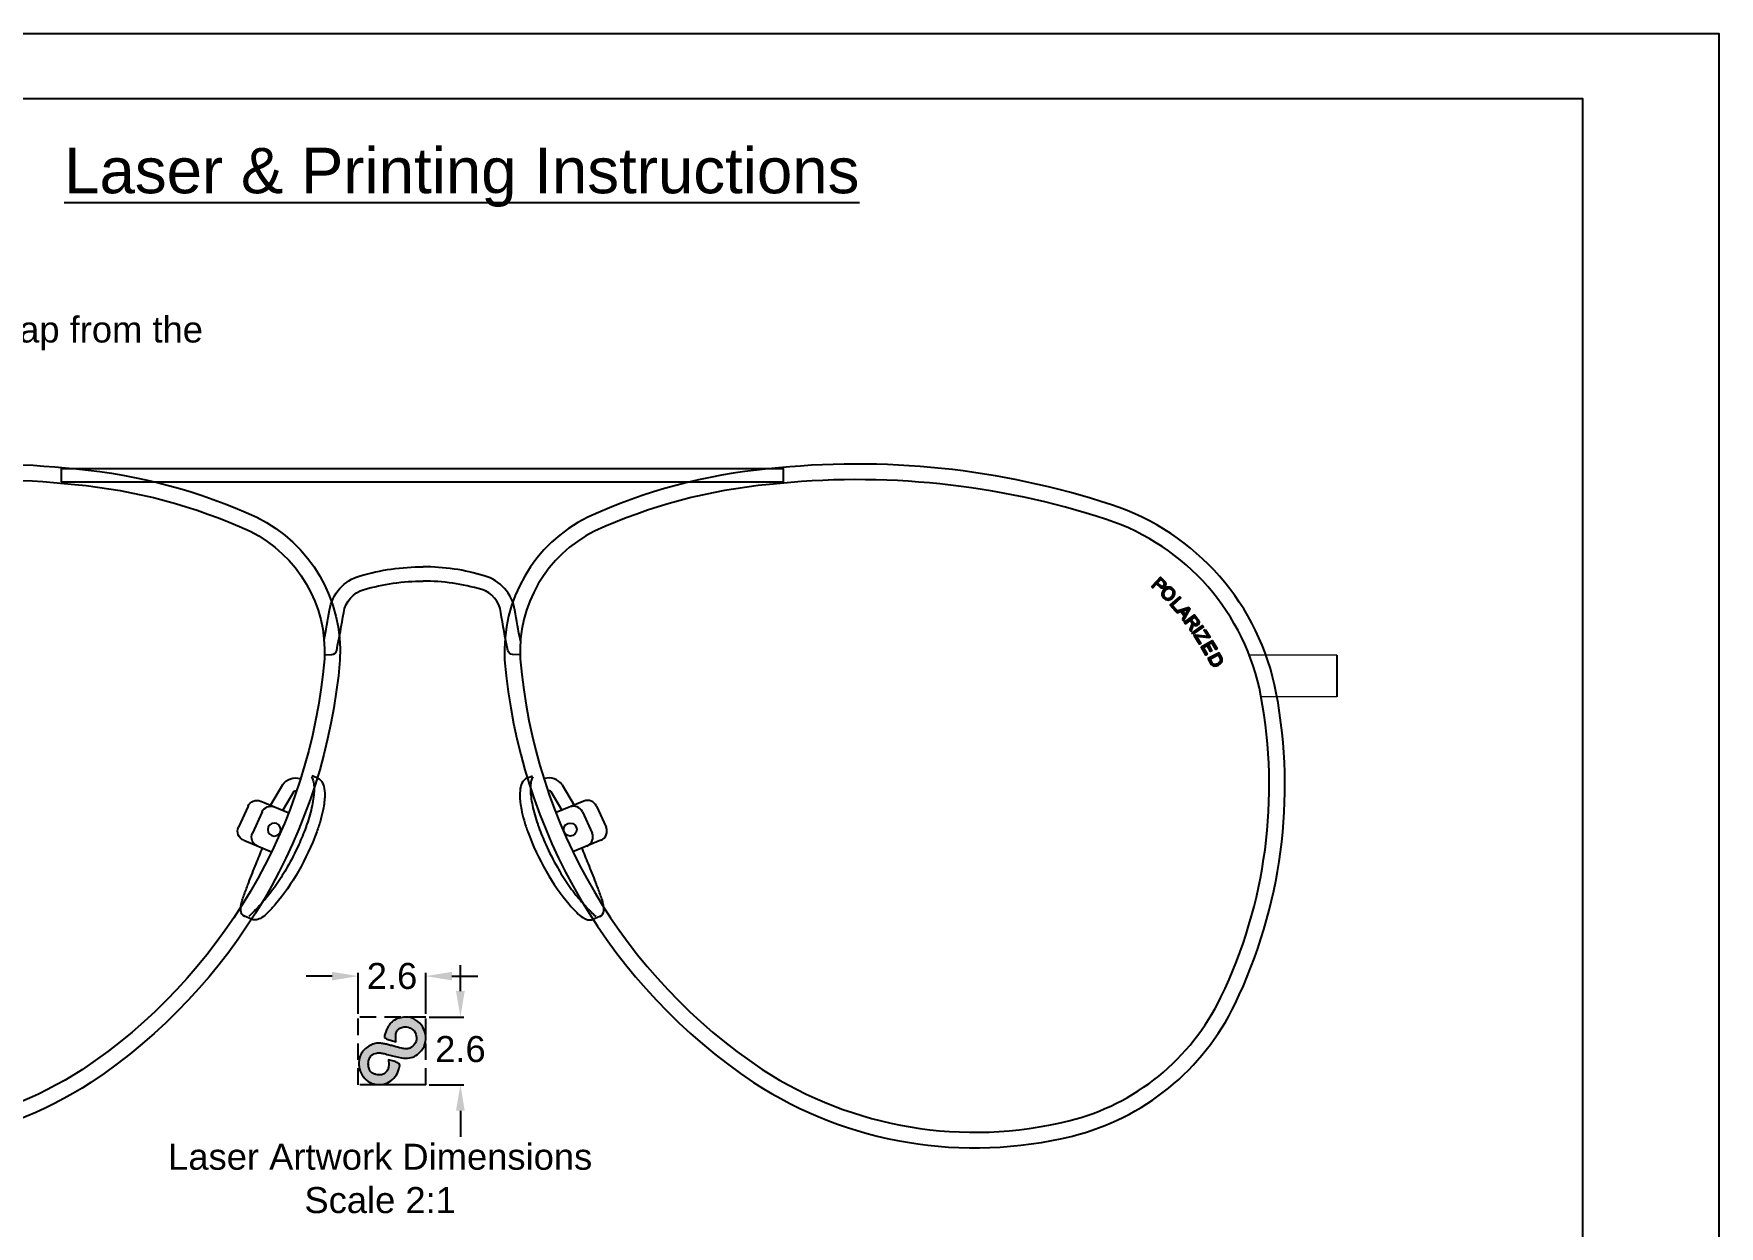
# Model space of a CAD drawing. Header units: millimetres. Extents: x 1336 to 2438, y 1230 to 1601.
# Drawn here: x 1416 to 1545.6, y 1508.9 to 1600.6 of the extents above; entities that cross this region are included whole.
import ezdxf
from ezdxf import colors
from ezdxf.entities.mleader import LeaderData, LeaderLine
from ezdxf.math import Vec2, Vec3

# ---------------------------------------------------------------- set-up
doc = ezdxf.new("R2010")
doc.units = ezdxf.units.MM
doc.linetypes.add('DASHED', pattern=[19.05, 12.7, -6.35])
doc.linetypes.add('HIDDEN2', pattern=[0.1875, 0.125, -0.0625])
doc.layers.add('Dimension', color=3, linetype='Continuous')
doc.layers.add('Hidden Line', color=1, linetype='HIDDEN2')
doc.layers.add('绘图层', color=7, linetype='Continuous', lineweight=15)
doc.styles.get("Standard").update_dxf_attribs({"font": 'arial.ttf'})
doc.styles.add('宋体', font='SimSun.ttf')
doc.dimstyles.new('Standard$0', dxfattribs={"dimtxt": 2.3, "dimasz": 2, "dimexe": 1, "dimexo": 1, "dimgap": 1, "dimtad": 0, "dimtih": 1, "dimtoh": 1, "dimdec": 1, "dimzin": 0, "dimdsep": 46, "dimtxsty": 'Standard', "dimcen": 0, "dimclrd": 4, "dimclre": 4, "dimclrt": 4, "dimadec": 1, "dimazin": 0, "dimtfac": 1, "dimtdec": 1, "dimtofl": 0, "dimtmove": 0, "dimatfit": 0, "dimfxl": 1, "dimtolj": 1, "dimtzin": 0, "dimarcsym": 0})

# ---------------------------------------------------------------- blocks, each defined once
blk = doc.blocks.new('mn')
at = {"color": 7}
for p, q in [((6512.1, -4128.87), (6512.55, -4128.72)), ((6514.77, -4129.55), (6515.6, -4131.17)), ((6513.88, -4130), (6514.64, -4131.5)), ((6516.37, -4130.9), (6514.2, -4131.65)), ((6516.22, -4131.72), (6516.86, -4133.38)), ((6517.32, -4131.34), (6517.96, -4133)), ((6517.5, -4133.98), (6515.31, -4134.73)), ((6516.49, -4140.01), (6517.09, -4139.81))]:
    blk.add_line(p, q, dxfattribs=at)
blk.add_circle((6515.2, -4133.02), 0.5, dxfattribs=at)
for centre, radius, start, end in [((6513.74, -4130.13), 1.18, 29.5662, 105.1946), ((6513.74, -4130.13), 0.18, 29.5662, 109.3578), ((6516.62, -4131.61), 0.75, 21.0536, 108.9615), ((6515.52, -4131.99), 0.75, 21.0536, 108.9615), ((6516.16, -4133.65), 0.75, 288.9615, 21.0536), ((6517.26, -4133.27), 0.75, 288.9615, 21.0536), ((6516.92, -4139.34), 0.5, 288.9615, 352.0354)]:
    blk.add_arc(centre, radius, start, end, dxfattribs=at)
for points, knots in [([(6512.1, -4128.87), (6512.02, -4128.9), (6511.94, -4128.95), (6511.73, -4129.14), (6511.64, -4129.32), (6511.53, -4129.7), (6511.49, -4129.93), (6511.47, -4130.51), (6511.49, -4130.87), (6511.58, -4131.54), (6511.63, -4131.82), (6511.76, -4132.4), (6511.84, -4132.7), (6511.93, -4133)], [0, 0, 0, 0, 0.525689, 0.525689, 1.652907, 1.652907, 2.923389, 2.923389, 4.456515, 4.456515, 5.498466, 5.498466, 6.576224, 6.576224, 6.576224, 6.576224]), ([(6512.57, -4128.8), (6512.54, -4128.84), (6512.51, -4128.89), (6512.44, -4129.04), (6512.4, -4129.16), (6512.35, -4129.45), (6512.33, -4129.61), (6512.31, -4129.97), (6512.32, -4130.16), (6512.35, -4130.56), (6512.37, -4130.78), (6512.44, -4131.24), (6512.48, -4131.48), (6512.59, -4131.97), (6512.65, -4132.22), (6512.75, -4132.55), (6512.77, -4132.63), (6512.79, -4132.71)], [0.342327, 0.342327, 0.342327, 0.342327, 0.733059, 0.733059, 1.466118, 1.466118, 2.199177, 2.199177, 2.932236, 2.932236, 3.665693, 3.665693, 4.39915, 4.39915, 5.132608, 5.132608, 5.375972, 5.375972, 5.375972, 5.375972]), ([(6511.93, -4133), (6512.26, -4134.08), (6512.68, -4135.13), (6513.65, -4137.08), (6514.19, -4137.97), (6514.78, -4138.75)], [0, 0, 0, 0, 3.393519, 3.393519, 6.793295, 6.793295, 6.793295, 6.793295]), ([(6512.79, -4132.71), (6512.93, -4133.17), (6513.09, -4133.62), (6513.5, -4134.69), (6513.76, -4135.29), (6514.26, -4136.29), (6514.49, -4136.73), (6515, -4137.57), (6515.27, -4137.98), (6515.6, -4138.41), (6515.64, -4138.47), (6515.68, -4138.52)], [12.477352, 12.477352, 12.477352, 12.477352, 13.824357, 13.824357, 15.774274, 15.774274, 17.2906, 17.2906, 18.806925, 18.806925, 19.033217, 19.033217, 19.033217, 19.033217]), ([(6517, -4137.42), (6516.97, -4137.35), (6516.95, -4137.28), (6516.77, -4136.72), (6516.61, -4136.23), (6516.3, -4135.31), (6516.16, -4134.89), (6516.02, -4134.49)], [9.004309, 9.004309, 9.004309, 9.004309, 9.230601, 9.230601, 10.746927, 10.746927, 12.028994, 12.028994, 12.028994, 12.028994]), ([(6517.27, -4138.33), (6517.23, -4138.18), (6517.18, -4138.03), (6517.09, -4137.73), (6517.05, -4137.58), (6517, -4137.42)], [8.414025, 8.414025, 8.414025, 8.414025, 8.934537, 8.934537, 9.455744, 9.455744, 9.455744, 9.455744]), ([(6514.78, -4138.75), (6514.87, -4138.87), (6514.96, -4138.98), (6515.14, -4139.21), (6515.23, -4139.31), (6515.33, -4139.42)], [0, 0, 0, 0, 0.516499, 0.516499, 1.03397, 1.03397, 1.03397, 1.03397]), ([(6515.68, -4138.52), (6515.77, -4138.64), (6515.86, -4138.76), (6516.04, -4138.98), (6516.14, -4139.09), (6516.23, -4139.2), (6516.24, -4139.21), (6516.25, -4139.23), (6516.27, -4139.24), (6516.32, -4139.3), (6516.38, -4139.36), (6516.43, -4139.43), (6516.55, -4139.56), (6516.66, -4139.69), (6516.78, -4139.81)], [20.071782, 20.071782, 20.071782, 20.071782, 20.592988, 20.592988, 21.113501, 21.113501, 21.113501, 21.18052, 21.18052, 21.18052, 21.484011, 21.484011, 21.484011, 22.11914, 22.11914, 22.11914, 22.11914]), ([(6517.42, -4139.41), (6517.42, -4139.41), (6517.42, -4139.41), (6517.42, -4139.41), (6517.42, -4139.39), (6517.42, -4139.37), (6517.43, -4139.27), (6517.43, -4139.17), (6517.41, -4138.95), (6517.39, -4138.83), (6517.35, -4138.59), (6517.31, -4138.46), (6517.27, -4138.33)], [0.853482, 0.853482, 0.853482, 0.853482, 0.855432, 0.855432, 0.855432, 0.944962, 0.944962, 1.417442, 1.417442, 1.889923, 1.889923, 2.345183, 2.345183, 2.345183, 2.345183]), ([(6515.33, -4139.42), (6515.47, -4139.59), (6515.62, -4139.72), (6515.9, -4139.93), (6516.03, -4139.99), (6516.29, -4140.06), (6516.4, -4140.04), (6516.49, -4140.01)], [0, 0, 0, 0, 0.796315, 0.796315, 1.559532, 1.559532, 2.335249, 2.335249, 2.335249, 2.335249])]:
    blk.add_open_spline(points, degree=3, knots=knots, dxfattribs=at)
blk = doc.blocks.new('yhgyf')
at = {"ltscale": 1000}
h = blk.add_hatch(color=0, dxfattribs=at)
h.dxf.hatch_style = 1
h.paths.add_polyline_path([(12820.05, 3880.69), (12819.73, 3881.02), (12819.03, 3880.32), (12819.12, 3880.23), (12819.41, 3880.52), (12819.64, 3880.28, 1)])
h.paths.add_polyline_path([(12819.74, 3880.84), (12819.96, 3880.62, -1), (12819.71, 3880.38), (12819.49, 3880.6)], flags=16)
h = blk.add_hatch(color=0, dxfattribs=at)
h.dxf.hatch_style = 1
h.paths.add_polyline_path([(12820.65, 3880.1, 0.267981), (12820.22, 3880.23, 0.207185), (12819.83, 3879.9, 0.288248), (12819.89, 3879.43, 0.228721), (12820.26, 3879.24, 0.27911), (12820.75, 3879.59, 0.314419)])
h.paths.add_polyline_path([(12820.66, 3879.72, -0.190431), (12820.41, 3879.42, -0.323606), (12820.04, 3879.44, -0.387777), (12819.97, 3879.87, -0.131727), (12820.17, 3880.07, -0.347174), (12820.57, 3880.02, -0.264322)], flags=16)
h = blk.add_hatch(color=0, dxfattribs=at)
h.dxf.hatch_style = 1
h.paths.add_polyline_path([(12820.88, 3878.45), (12820.58, 3878.82), (12821.24, 3879.37), (12821.16, 3879.47), (12820.4, 3878.85), (12820.79, 3878.37)])
h = blk.add_hatch(color=0, dxfattribs=at)
h.dxf.hatch_style = 1
h.paths.add_polyline_path([(12820.82, 3878.34), (12820.9, 3878.23), (12821.2, 3878.32), (12821.45, 3877.99), (12821.28, 3877.72), (12821.37, 3877.6), (12821.91, 3878.51), (12821.82, 3878.62)])
h.paths.add_polyline_path([(12821.76, 3878.48), (12821.51, 3878.09), (12821.32, 3878.34)], flags=16)
h = blk.add_hatch(color=0, dxfattribs=at)
h.dxf.hatch_style = 1
h.paths.add_polyline_path([(12822.56, 3877.6), (12822.25, 3878.05), (12821.44, 3877.5), (12821.52, 3877.38), (12822.24, 3877.87), (12822.44, 3877.58, -1), (12822.17, 3877.4), (12821.97, 3877.69), (12821.88, 3877.63), (12821.97, 3877.49, -0.254413), (12821.99, 3877.28), (12821.84, 3876.92), (12821.93, 3876.78), (12822.07, 3877.11, 0.124716), (12822.1, 3877.33, 0.057292), (12822.18, 3877.25, 0.805386)])
h = blk.add_hatch(color=0, dxfattribs=at)
h.dxf.hatch_style = 1
h.paths.add_polyline_path([(12822.9, 3877.09), (12822.83, 3877.2), (12822, 3876.67), (12822.07, 3876.56)])
h = blk.add_hatch(color=0, dxfattribs=at)
h.dxf.hatch_style = 1
h.paths.add_polyline_path([(12823.39, 3876.29), (12823.03, 3876.89), (12822.92, 3876.83), (12823.2, 3876.36), (12822.25, 3876.5), (12822.15, 3876.44), (12822.55, 3875.77), (12822.65, 3875.83), (12822.33, 3876.37), (12823.28, 3876.22)])
h = blk.add_hatch(color=0, dxfattribs=at)
h.dxf.hatch_style = 1
h.paths.add_polyline_path([(12822.67, 3875.56), (12823.01, 3874.91), (12823.11, 3874.97), (12822.83, 3875.49), (12823.13, 3875.65), (12823.38, 3875.18), (12823.48, 3875.23), (12823.23, 3875.71), (12823.49, 3875.85), (12823.78, 3875.32), (12823.88, 3875.38), (12823.53, 3876.02)])
h = blk.add_hatch(color=0, dxfattribs=at)
h.dxf.hatch_style = 1
h.paths.add_polyline_path([(12823.15, 3874.64), (12823.34, 3874.25, 0.263957), (12823.62, 3874.05, 0.279109), (12824.2, 3874.34, 0.262079), (12824.22, 3874.68), (12824.03, 3875.06)])
h.paths.add_polyline_path([(12823.98, 3874.9), (12824.1, 3874.65, -0.30602), (12824.06, 3874.37, -0.196326), (12823.67, 3874.18, -0.303394), (12823.43, 3874.32), (12823.31, 3874.57)], flags=16)
for points in [[(12819.41, 3880.52), (12819.64, 3880.28, 1), (12820.05, 3880.69), (12819.73, 3881.02), (12819.03, 3880.32), (12819.12, 3880.23)], [(12819.71, 3880.38, 1), (12819.96, 3880.62), (12819.74, 3880.84), (12819.49, 3880.6)], [(12820.17, 3880.07, 0.131727), (12819.97, 3879.87, 0.387777), (12820.04, 3879.44, 0.323606), (12820.41, 3879.42, 0.190431), (12820.66, 3879.72, 0.264322), (12820.57, 3880.02, 0.347174)]]:
    blk.add_lwpolyline(points, format="xyb", close=True)
for points in [[(12819.83, 3879.9, 0.288248), (12819.89, 3879.43, 0.228721), (12820.26, 3879.24)], [(12820.26, 3879.24, 0.27911), (12820.75, 3879.59, 0.314419), (12820.65, 3880.1, 0.267981), (12820.22, 3880.23, 0.207185), (12819.83, 3879.9)], [(12821.97, 3877.69), (12822.17, 3877.4, 1), (12822.44, 3877.58), (12822.24, 3877.87), (12821.52, 3877.38), (12821.44, 3877.5), (12822.25, 3878.05), (12822.56, 3877.6)], [(12821.88, 3877.63), (12821.97, 3877.49, -0.254413), (12821.99, 3877.28), (12821.84, 3876.92), (12821.93, 3876.78), (12822.07, 3877.11, 0.124716), (12822.1, 3877.33, 0.057292), (12822.18, 3877.25)], [(12823.15, 3874.64), (12823.34, 3874.25, 0.263957), (12823.62, 3874.05, 0.279109), (12824.2, 3874.34, 0.262079), (12824.22, 3874.68), (12824.03, 3875.06), (12823.15, 3874.64)], [(12824.06, 3874.37, 0.30602), (12824.1, 3874.65), (12823.98, 3874.9), (12823.31, 3874.57), (12823.43, 3874.32, 0.303394), (12823.67, 3874.18)]]:
    blk.add_lwpolyline(points, format="xyb")
for points in [[(12820.58, 3878.82), (12820.88, 3878.45), (12820.79, 3878.37), (12820.4, 3878.85), (12821.16, 3879.47), (12821.24, 3879.37)], [(12821.28, 3877.72), (12821.37, 3877.6), (12821.91, 3878.51), (12821.82, 3878.62), (12820.82, 3878.34), (12820.9, 3878.23), (12821.2, 3878.32), (12821.45, 3877.99)], [(12821.76, 3878.48), (12821.51, 3878.09), (12821.32, 3878.34)], [(12822.07, 3876.56), (12822, 3876.67), (12822.83, 3877.2), (12822.9, 3877.09)], [(12822.67, 3875.56), (12823.53, 3876.02), (12823.88, 3875.38), (12823.78, 3875.32), (12823.49, 3875.85), (12823.23, 3875.71), (12823.48, 3875.23), (12823.38, 3875.18), (12823.13, 3875.65), (12822.83, 3875.49), (12823.11, 3874.97), (12823.01, 3874.91)]]:
    blk.add_lwpolyline(points, close=True)
blk.add_lwpolyline([(12823.03, 3876.89), (12823.39, 3876.29), (12823.28, 3876.22), (12822.33, 3876.37), (12822.65, 3875.83), (12822.55, 3875.77), (12822.15, 3876.44), (12822.25, 3876.5), (12823.2, 3876.36), (12822.92, 3876.83), (12823.03, 3876.89)])
for centre, radius, start, end in [((12822.33, 3877.47), 0.263, 233.9519, 38.1785), ((12823.64, 3874.76), 0.577, 273.3509, 317.7803)]:
    blk.add_arc(centre, radius, start, end)
blk = doc.blocks.new('*D229')
at = {"layer": 'Defpoints', "color": 0, "transparency": 16777216}
for p in [(1446.19, 1528.15), (1440.99, 1525), (1446.19, 1525)]:
    blk.add_point(p, dxfattribs=at)
at = {"layer": 'Dimension', "color": 3, "lineweight": -2, "transparency": 16777216}
for p, q in [((1438.99, 1528.15), (1436.99, 1528.15)), ((1440.99, 1525.25), (1440.99, 1528.4)), ((1446.19, 1525.25), (1446.19, 1528.4)), ((1448.19, 1528.15), (1450.19, 1528.15))]:
    blk.add_line(p, q, dxfattribs=at)
at = {"layer": 'Dimension', "color": 3, "transparency": 16777216}
for points in [[(1438.99, 1528.48), (1438.99, 1527.82), (1440.99, 1528.15)], [(1448.19, 1528.48), (1448.19, 1527.82), (1446.19, 1528.15)]]:
    blk.add_solid(points, dxfattribs=at)
at = {"layer": 'Dimension', "transparency": 16777216, "insert": (1443.59, 1528.15), "char_height": 2, "attachment_point": 5}
blk.add_mtext('\\A1;2.6', dxfattribs=at)
blk = doc.blocks.new('*D230')
at = {"layer": 'Defpoints', "color": 0, "transparency": 16777216}
for p in [(1446.19, 1525), (1446.19, 1519.8), (1448.85, 1519.8)]:
    blk.add_point(p, dxfattribs=at)
at = {"layer": 'Dimension', "color": 3, "lineweight": -2, "transparency": 16777216}
for p, q in [((1448.85, 1527), (1448.85, 1529)), ((1446.44, 1525), (1449.1, 1525)), ((1446.44, 1519.8), (1449.1, 1519.8)), ((1448.85, 1517.8), (1448.85, 1515.8))]:
    blk.add_line(p, q, dxfattribs=at)
at = {"layer": 'Dimension', "color": 3, "transparency": 16777216}
for points in [[(1448.51, 1527), (1449.18, 1527), (1448.85, 1525)], [(1448.51, 1517.8), (1449.18, 1517.8), (1448.85, 1519.8)]]:
    blk.add_solid(points, dxfattribs=at)
at = {"layer": 'Dimension', "transparency": 16777216, "insert": (1448.85, 1522.53), "char_height": 2, "attachment_point": 5}
blk.add_mtext('\\A1;2.6', dxfattribs=at)

msp = doc.modelspace()

# ---------------------------------------------------------------- hatches: boundary and pattern name
at = {"ltscale": 1000}
h = msp.add_hatch(color=0, dxfattribs=at)
h.dxf.hatch_style = 1
h.paths.add_polyline_path([(1443.078, 1522.924, 0.009201), (1442.788, 1522.979, 0.0345789), (1442.604, 1522.997, 0.0808606), (1442.212, 1522.946, 0.0615555), (1441.815, 1522.771, 0.0609603), (1441.468, 1522.501, 0.0751136), (1441.224, 1522.173, 0.1074074), (1441.041, 1521.522, 0.1039118), (1441.14, 1520.846, 0.1047894), (1441.502, 1520.27), (1441.524, 1520.249, 0.1059981), (1442.06, 1519.906, 0.0994306), (1442.657, 1519.81, 0.0989554), (1443.247, 1519.952, 0.098091), (1443.741, 1520.311, 0.0961063), (1444.065, 1520.833, 0.0278458), (1444.174, 1521.177, 0.1651758), (1444.16, 1521.363, 0.1870918), (1444.038, 1521.489, 0.0375249), (1443.739, 1521.599), (1443.32, 1521.718), (1443.334, 1521.351, -0.0700957), (1443.306, 1521.079, -0.093404), (1443.204, 1520.854, -0.0944416), (1443.027, 1520.683, -0.0729459), (1442.784, 1520.57, -0.0872458), (1442.591, 1520.548, -0.0492837), (1442.357, 1520.585, -0.0491613), (1442.134, 1520.667, -0.0846607), (1441.973, 1520.782, -0.1076983), (1441.848, 1520.979, -0.0577857), (1441.78, 1521.261, -0.0562592), (1441.778, 1521.562, -0.0807478), (1441.848, 1521.819, -0.0247083), (1441.93, 1521.979, -0.0818976), (1442.005, 1522.07, -0.0776207), (1442.107, 1522.135, -0.0207368), (1442.288, 1522.204, -0.0589151), (1442.486, 1522.246, -0.0509456), (1442.7, 1522.244, -0.032738), (1442.981, 1522.193, -0.008825), (1443.418, 1522.076, 0.026228), (1444.315, 1521.869, 0.0803673), (1444.937, 1521.86, 0.1087055), (1445.421, 1522.043, 0.0743867), (1445.861, 1522.436, 0.1340963), (1446.163, 1523.099, 0.115692), (1446.11, 1523.864, 0.1138199), (1445.72, 1524.536, 0.1265765), (1445.088, 1524.937, 0.0848138), (1444.622, 1525.006, 0.0717159), (1444.13, 1524.922, 0.072637), (1443.687, 1524.705, 0.0916311), (1443.364, 1524.384, 0.0409134), (1443.235, 1524.16, 0.0229507), (1443.114, 1523.869, 0.0196366), (1443.024, 1523.589, 0.1251193), (1443.021, 1523.441, 0.2022618), (1443.051, 1523.399, 0.0220274), (1443.159, 1523.34, 0.0241889), (1443.299, 1523.279, 0.0172261), (1443.462, 1523.224), (1443.882, 1523.098), (1443.873, 1523.467, -0.074832), (1443.912, 1523.779, -0.1124108), (1444.043, 1524.02, -0.1140165), (1444.264, 1524.178, -0.0785421), (1444.564, 1524.251, -0.1680108), (1445.079, 1524.118, -0.1575584), (1445.419, 1523.692, -0.1593365), (1445.443, 1523.152, -0.1716603), (1445.141, 1522.721, -0.0725053), (1444.903, 1522.598, -0.0902738), (1444.656, 1522.561, -0.052332), (1444.319, 1522.606, -0.0103479), (1443.73, 1522.763, 0.0094462), (1443.406, 1522.849, 0.009285)])

# ---------------------------------------------------------------- linework, layer by layer
at = {"lineweight": 13}
for p, q in [((1516.218, 1552.837), (1509.52, 1552.837)), ((1516.218, 1549.637), (1510.424, 1549.637))]:
    msp.add_line(p, q, dxfattribs=at)
msp.add_line((1516.218, 1552.837), (1516.218, 1549.637))
for points in [[(1335.628, 1303.624), (1545.628, 1303.624), (1545.628, 1600.624), (1335.628, 1600.624)], [(1418.146, 1566.171), (1473.689, 1566.171), (1473.689, 1567.171), (1418.146, 1567.171)]]:
    msp.add_lwpolyline(points, close=True)
msp.add_lwpolyline([(1535.146, 1308.624), (1535.146, 1595.624), (1345.146, 1595.624), (1345.146, 1308.624)])
at = {"color": 7, "ltscale": 1000}
for points in [[(1380.265, 1549.923, -0.2735949), (1392.944, 1564.403, -0.1072637), (1419.335, 1567.154, -0.0843656), (1433.191, 1563.449, -0.3003886), (1439.586, 1552.467, -0.2283459), (1420.443, 1519.965, -0.2070435), (1395.934, 1515.856, -0.2236272), (1383.435, 1526.01, -0.1597332)], [(1511.57, 1549.923, 0.2735949), (1498.891, 1564.403, 0.1072637), (1472.5, 1567.154, 0.0843656), (1458.644, 1563.449, 0.3003886), (1452.249, 1552.467, 0.2283459), (1471.392, 1519.965, 0.2070435), (1495.901, 1515.856, 0.2236272), (1508.4, 1526.01, 0.1597332)], [(1381.445, 1549.702, -0.2735949), (1393.318, 1563.263, -0.1073058), (1419.213, 1565.96, -0.084315), (1432.674, 1562.366, -0.299501), (1438.389, 1552.55, -0.2281865), (1419.784, 1520.968, -0.2069653), (1396.222, 1517.021, -0.2236272), (1384.516, 1526.53, -0.1597332)], [(1510.39, 1549.702, 0.2735949), (1498.517, 1563.263, 0.1073058), (1472.622, 1565.96, 0.084315), (1459.161, 1562.366, 0.299501), (1453.446, 1552.55, 0.2281865), (1472.051, 1520.968, 0.2069653), (1495.613, 1517.021, 0.2236272), (1507.319, 1526.53, 0.1597332)]]:
    msp.add_lwpolyline(points, format="xyb", close=True, dxfattribs=at)
for points in [[(1438.369, 1553.969, 0.0069558), (1438.789, 1556.302, -0.2899566), (1441.14, 1558.936, -0.0713173), (1445.98, 1559.628)], [(1453.463, 1553.935, -0.0070563), (1453.037, 1556.302, 0.2899566), (1450.686, 1558.936, 0.0733207), (1445.98, 1559.628)], [(1438.421, 1552.849), (1438.97, 1552.88, 0.341085), (1439.339, 1553.201, 0.0086082), (1439.875, 1556.123, -0.2899566), (1441.442, 1557.88, -0.0714253), (1445.981, 1558.529, -0.0696942)], [(1453.424, 1552.848), (1452.856, 1552.88, -0.341085), (1452.487, 1553.201, -0.0086082), (1451.951, 1556.123, 0.2982389), (1450.484, 1557.88, 0.0719692), (1445.981, 1558.529, 0.0696942)], [(1438.403, 1552.948, -0.0017106), (1438.421, 1552.849)], [(1453.433, 1552.896, 0.0008377), (1453.424, 1552.848)]]:
    msp.add_lwpolyline(points, format="xyb")
msp.add_lwpolyline([(1441.224, 1522.173, 0.107407), (1441.041, 1521.522, 0.103912), (1441.14, 1520.846, 0.10479), (1441.502, 1520.27, 0.111047), (1442.06, 1519.906, 0.099477), (1442.658, 1519.81, 0.098907), (1443.247, 1519.952, 0.098091), (1443.741, 1520.311, 0.096106), (1444.065, 1520.833, 0.027846), (1444.174, 1521.177, 0.165175), (1444.16, 1521.363, 0.187093), (1444.038, 1521.489, 0.037525), (1443.739, 1521.599), (1443.32, 1521.718), (1443.334, 1521.351, -0.070096), (1443.306, 1521.079, -0.09345), (1443.204, 1520.854, -0.094394), (1443.027, 1520.683, -0.072946), (1442.784, 1520.57, -0.087246), (1442.591, 1520.548, -0.04927), (1442.357, 1520.585, -0.049175), (1442.134, 1520.667, -0.08466), (1441.973, 1520.782, -0.107699), (1441.848, 1520.979, -0.057782), (1441.78, 1521.261, -0.056263), (1441.778, 1521.562, -0.080748), (1441.848, 1521.819, -0.024708), (1441.93, 1521.979, -0.081903), (1442.005, 1522.07, -0.077616), (1442.107, 1522.135, -0.020737), (1442.288, 1522.204, -0.058912), (1442.486, 1522.246, -0.050948), (1442.7, 1522.244, -0.032738), (1442.981, 1522.193, -0.008825), (1443.418, 1522.076, 0.026228), (1444.315, 1521.869, 0.080367), (1444.937, 1521.86, 0.108707), (1445.421, 1522.043, 0.074386), (1445.861, 1522.436, 0.134097), (1446.163, 1523.099, 0.1157), (1446.11, 1523.864, 0.11381), (1445.72, 1524.536, 0.126569), (1445.088, 1524.937, 0.084824), (1444.622, 1525.006, 0.071716), (1444.13, 1524.922, 0.072637), (1443.687, 1524.705, 0.091631), (1443.364, 1524.384, 0.040914), (1443.235, 1524.16, 0.02295), (1443.114, 1523.869, 0.019637), (1443.024, 1523.589, 0.125119), (1443.021, 1523.441, 0.202262), (1443.051, 1523.399, 0.022026), (1443.159, 1523.34, 0.02419), (1443.299, 1523.279, 0.017226), (1443.462, 1523.224), (1443.882, 1523.098), (1443.873, 1523.467, -0.074832), (1443.912, 1523.779, -0.112412), (1444.043, 1524.02, -0.114015), (1444.264, 1524.178, -0.078543), (1444.564, 1524.251, -0.167999), (1445.079, 1524.118, -0.157566), (1445.419, 1523.692, -0.159339), (1445.443, 1523.152, -0.17166), (1445.141, 1522.721, -0.072504), (1444.903, 1522.598, -0.090276), (1444.656, 1522.561, -0.052332), (1444.319, 1522.606, -0.010348), (1443.73, 1522.763, 0.009446), (1443.406, 1522.849, 0.009285), (1443.078, 1522.924, 0.009201), (1442.788, 1522.979, 0.034578), (1442.604, 1522.997, 0.080862), (1442.212, 1522.946, 0.061575), (1441.815, 1522.771, 0.060941), (1441.468, 1522.501, 0.075113)], format="xyb", close=True)
at = {"layer": 'Hidden Line', "linetype": 'DASHED', "ltscale": 0.1}
for p, q in [((1440.992, 1519.802), (1440.992, 1525.004)), ((1446.185, 1525.004), (1440.992, 1525.004)), ((1446.185, 1519.802), (1446.185, 1525.004)), ((1446.185, 1519.802), (1440.992, 1519.802)), ((1445.339, 1519.802), (1441.838, 1519.802))]:
    msp.add_line(p, q, dxfattribs=at)

# ---------------------------------------------------------------- block references
for name, p, rotation in [('yhgyf', (-11175.024, -2763.642), 1.983785193414123), ('mn', (-5286.188, 5288.439), 3.31789847892672)]:
    msp.add_blockref(name, p, dxfattribs=dict(rotation=rotation))
at = {"xscale": -1, "rotation": 356.6821015210733}
msp.add_blockref('mn', (8178.023, 5288.439), dxfattribs=at)

# ---------------------------------------------------------------- texts
at = {"insert": (1448.954, 1589.575), "char_height": 3.5, "width": 76.65865, "attachment_point": 5}
msp.add_mtext('{\\LLaser & Printing Instructions}', dxfattribs=at)
at = {"layer": '绘图层', "color": 7, "linetype": 'ByBlock', "lineweight": 9, "insert": (1442.681, 1512.582), "char_height": 2, "width": 53.68478, "attachment_point": 5, "style": '宋体'}
msp.add_mtext('{\\fArial|b0|i0|c0|p34;Laser Artwork Dimensions\\PScale 2:1}', dxfattribs=at)

# ---------------------------------------------------------------- dimensions: what is measured, and where the dimension line sits
at = {"layer": 'Dimension'}
dim = msp.add_linear_dim(base=(1446.185, 1528.149), p1=(1440.992, 1525.004), p2=(1446.185, 1525.004), dimstyle='Standard$0', override={"dimtxt": 2, "dimexe": 0.25, "dimexo": 0.25, "dimgap": 0.25, "dimlfac": 0.5, "dimclrd": 3, "dimclre": 3, "dimclrt": 256, "dimadec": 2, "dimtdec": 2, "dimatfit": 3}, dxfattribs=at)
dim.commit()
dim.dimension.update_dxf_attribs({"geometry": '*D229', "text_midpoint": (1443.589, 1528.149), "dimtype": 160})
dim = msp.add_linear_dim(base=(1448.847, 1519.802), p1=(1446.185, 1525.004), p2=(1446.185, 1519.802), angle=90, dimstyle='Standard$0', override={"dimtxt": 2, "dimexe": 0.25, "dimexo": 0.25, "dimgap": 0.25, "dimlfac": 0.5, "dimclrd": 3, "dimclre": 3, "dimclrt": 256, "dimadec": 2, "dimtdec": 2, "dimatfit": 3}, dxfattribs=at)
dim.commit()
dim.dimension.update_dxf_attribs({"geometry": '*D230', "text_midpoint": (1448.847, 1522.527), "dimtype": 160})

# ---------------------------------------------------------------- leaders
at = {"layer": '绘图层', "color": 7, "linetype": 'ByBlock', "lineweight": 9}
ml = msp.add_multileader_mtext('Standard', dxfattribs=at)
ml.set_content('{\\C256;Leave 2mm gap from the edge of lens}', color=7)
ml.set_leader_properties()
ml.build(insert=Vec2(0, 0))
ml.multileader.update_dxf_attribs({"arrow_head_size": 2})
ctx = ml.context
ctx.base_point, ctx.char_height, ctx.arrow_head_size, ctx.plane_origin = Vec3(1396.001, 1577.583), 2, 2, Vec3(1395.743, 1557.087)
notes = []
notes.append((ctx, [(1, (1, 1, 0), (1388.001, 1577.583), (1, 0), 8, [(0, [(1387.682, 1557.086)], 0, [])])]))
ctx.mtext.insert, ctx.mtext.width, ctx.mtext.flow_direction = Vec3(1398.001, 1578.877), 31.64803, 5
for ctx, leaders in notes:
    for number, flags, end, landing, length, lines in leaders:
        leader = LeaderData()
        leader.index, (leader.has_last_leader_line, leader.has_dogleg_vector, leader.attachment_direction) = number, flags
        leader.last_leader_point, leader.dogleg_vector, leader.dogleg_length = Vec3(end), Vec3(landing), length
        for number, points, colour, breaks in lines:
            line = LeaderLine()
            line.index, line.vertices, line.color, line.breaks = number, Vec3.list(points), colors.encode_raw_color(colour), breaks
            leader.lines.append(line)
        ctx.leaders.append(leader)

doc.saveas('drawing.dxf')
